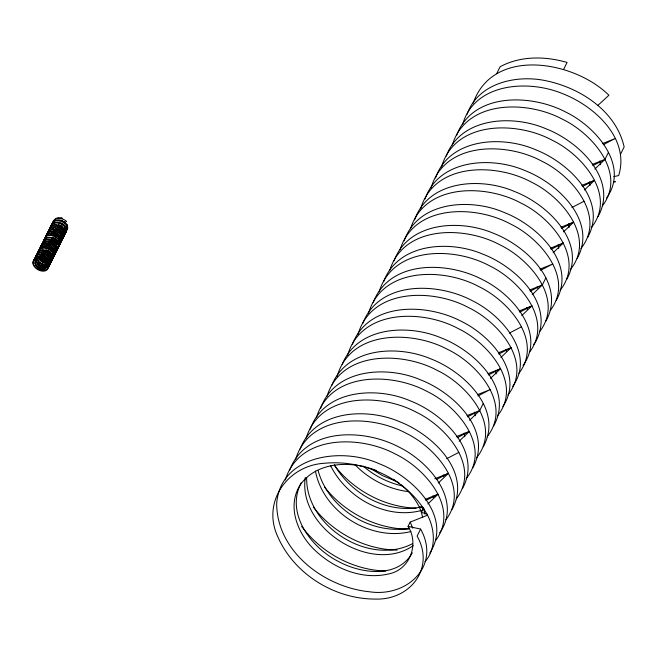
<?xml version="1.0" encoding="UTF-8"?>
<svg xmlns="http://www.w3.org/2000/svg" width="657" height="657" viewBox="0 0 657 657"><rect width="100%" height="100%" fill="white"/><g stroke="black" fill="none" stroke-linecap="round" stroke-linejoin="round"><path stroke-width="0.99" d="M46.762 266.964L46.343 264.5L48.289 263.383M49.891 260.689L49.76 258.915M50.104 260.262L50.129 259.096M53.242 253.98L53.258 252.822M55.114 250.218L54.983 248.453M55.328 249.791L55.344 248.633M58.457 243.517L58.473 242.359M61.372 237.662L61.241 235.896M65.757 228.866L65.782 227.708M36.094 259.425C35.232 264.73 42.623 269.436 47.008 266.307M36.307 258.998C35.511 264.163 42.245 268.573 46.77 266.241M305.283 477.516C297.555 528.014 371.139 574.842 413.212 545.655M46.598 267.498L46.976 266.537M285.294 480.012C299.19 434.088 360.644 435.221 395.613 454.168C425.03 468.293 460.245 508.132 435.46 540.727M289.704 470.108C305.924 426.746 364.75 428.791 399.119 447.13C428.282 461.255 463.095 500.117 439.607 532.901M295.724 459.079C309.619 413.163 371.082 414.296 406.051 433.234C435.46 447.368 470.683 487.198 445.898 519.794M300.134 449.174C314.563 410.083 366.549 407.373 399.801 421.778C432.207 434.269 472.728 472.145 451.959 509.61M306.162 438.153C320.058 392.229 381.512 393.362 416.481 412.309C445.898 426.434 481.113 466.265 456.336 498.868M310.268 429.202C323.958 389.322 376.773 386.25 410.239 400.844C442.646 413.343 483.158 451.211 462.397 488.677M316.6 417.22C330.496 371.304 391.95 372.437 426.919 391.375C456.615 405.525 492.159 446.3 466.133 478.723M320.706 408.276C334.397 368.388 387.211 365.317 420.677 379.91C453.084 392.41 493.596 430.278 472.826 467.751M327.03 396.294C340.934 350.37 402.388 351.503 437.357 370.449C467.053 384.591 502.589 425.366 476.563 457.789M331.744 385.429C346.929 347.142 398.052 344.769 431.107 358.985C463.522 371.484 504.034 409.352 483.265 446.817M337.164 376.321C350.353 329.584 412.58 330.348 447.795 349.516C477.491 363.666 513.027 404.441 487.001 436.864M342.182 364.495C357.367 326.217 408.49 323.835 441.545 338.051C473.952 350.551 514.464 388.418 493.703 425.892M347.602 355.388C360.792 308.659 423.009 309.422 458.225 328.59C487.921 342.732 523.465 383.507 497.439 415.93M352.316 344.523C368.536 301.169 427.362 303.214 461.731 321.552C490.672 335.678 525 373.537 502.86 406.535M358.04 334.454C371.221 287.725 433.448 288.489 468.663 307.657C498.359 321.799 533.895 362.574 507.869 395.005M362.754 323.597C378.966 280.235 437.8 282.28 472.169 300.619C501.332 314.744 536.145 353.606 512.657 386.39M368.47 313.529C381.66 266.799 443.886 267.555 479.101 286.723C508.51 300.849 543.725 340.687 518.948 373.283M373.184 302.663C389.404 259.31 448.23 261.346 482.608 279.693C511.762 293.81 546.583 332.672 523.095 365.456M379.212 291.642C393.108 245.718 454.562 246.851 489.531 265.798C518.948 279.923 554.163 319.754 529.386 352.357M383.622 281.73C398.043 242.638 450.037 239.936 483.289 254.333C515.696 266.832 556.208 304.7 535.439 342.166M389.642 270.709C403.546 224.793 465 225.918 499.969 244.864C529.378 258.989 564.601 298.828 539.816 331.424M394.06 260.804C408.482 221.713 460.467 219.003 493.727 233.399C526.134 245.899 566.646 283.767 545.877 321.24M400.08 249.783C413.976 203.859 475.438 204.992 510.407 223.938C539.816 238.064 575.031 277.895 550.254 310.49M404.195 240.832C417.885 200.952 470.691 197.88 504.157 212.474C536.564 224.965 577.076 262.841 556.315 300.306M410.518 228.85C424.414 182.925 485.868 184.059 520.837 203.005C550.541 217.147 586.077 257.922 560.051 290.353M414.624 219.898C428.315 180.018 481.129 176.947 514.595 191.54C547.002 204.04 587.514 241.907 566.745 279.373M420.652 208.877C433.842 162.148 496.06 162.903 531.275 182.071C560.971 196.221 596.515 236.996 570.49 269.419M425.063 198.972C438.753 159.093 491.567 156.013 525.033 170.606C557.44 183.106 597.952 220.974 577.183 258.447M431.082 187.943C444.272 141.214 506.498 141.978 541.713 161.146C571.409 175.288 606.945 216.063 580.919 248.486M435.501 178.039C449.191 138.159 501.997 135.087 535.463 149.681C567.87 162.18 608.382 200.048 587.621 237.514M441.52 167.018C454.71 120.28 516.936 121.044 552.143 140.212C581.847 154.362 617.383 195.137 591.357 227.56M446.234 156.152C460.656 117.061 512.649 114.351 545.901 128.747C578.308 141.247 618.82 179.115 598.051 216.588M452.254 145.131C466.158 99.207 527.612 100.34 562.581 119.287C591.998 133.412 627.213 173.243 602.428 205.838M456.672 135.219C472.884 91.865 531.718 93.91 566.088 112.248C595.25 126.366 630.063 165.227 606.575 198.02M462.692 124.198C474.781 82.281 529.402 79.448 563.263 93.926C594.642 106.262 630.178 138.537 618.664 175.559L613.728 176.643M467.102 114.293C477.853 82.725 517.018 74.348 546.32 80.827C580.533 88.013 616.036 111 624.15 146.946L620.643 153.984M473.13 103.264C492.972 46.179 574.505 60.994 608.899 95.257L597.739 105.539M35.47 260.476C33.573 266.077 42.327 271.711 46.54 267.547M61.889 218.814L62.243 218.108L58.161 217.713L55.549 218.535L55.196 219.241A8.221 5.979 22.4 0 1 61.898 218.797A8.221 5.757 21.4 0 1 66.48 221.36M65.404 223.618L64.476 222.099L61.471 220.563M35.568 260.336C39.56 255.491 45.407 260.303 48.643 262.677L48.971 263.457L47.674 263.104L49.332 261.289L47.682 262.143L47.821 263.712M64.509 230.656L64.296 231.083L64.747 230.73M47.247 265.477L47.6 264.771L46.343 264.5M53.858 252.214L52.059 254.3M65.084 233.202A8.221 5.404 28.7 0 0 65.979 227.798L66.382 227.1L65.125 226.829M496.626 73.765L500.133 66.735C520.558 55.681 545.253 56.124 567.081 62.44L563.575 69.478M368.437 467.833C345.27 460.976 315.319 463.464 300.364 484.735C286.321 506.243 297.818 534.248 314.974 550.279C334.068 568.436 361.876 580.139 388.303 573.996C409.746 570.194 419.486 544.267 408.063 526.372L410.198 522.093L427.551 515.187C435.008 529.542 436.33 548.899 425.03 561.653M408.063 526.372L420.62 529.082L417.113 536.12C435.238 568.141 410.239 600.161 375.574 599.077C334.873 599.266 294.131 574.284 277.771 536.679C261.502 501.948 287.7 465.304 324.525 463.259C364.668 459.374 407.882 479.323 427.551 515.187M483.232 403.497L479.725 410.535L469.615 420.25M545.844 277.919L542.337 284.957L532.227 294.665M608.464 152.334L604.949 159.372L594.84 169.087M301.161 482.887C285.286 513.289 310.933 547.347 337.755 561.111C360.135 573.561 397.534 579.031 412.309 552.841M46.811 267.07C43.157 273.608 31.076 265.214 36.192 259.392M60.846 234.245L61.249 234.935L62.9 234.081L61.454 235.469M54.4 240.462L57.077 243.304L58.728 242.449L57.282 243.837M51.862 253.766L53.504 252.92L51.862 253.766L51.46 253.076M49.973 257.684L51.418 257.101M60.633 218.576L61.208 217.853M533.525 344.531L534.806 342.954M429.809 553.046C453.634 516.016 411.66 476.005 378.933 463.637C342.552 447.006 280.038 454.636 276.663 503.927C277.123 552.02 324.813 587.383 369.628 591.785C406.855 597.443 441.167 566.12 420.62 529.082M58.489 243.287L58.851 242.86M53.636 253.323L52.815 254.111M64.583 229.186L66.029 227.798L64.583 228.381M63.54 231.28L64.986 229.893L63.532 230.476L64.986 229.893M61.857 236.175L60.403 236.75L61.857 236.175L60.411 237.563L60.124 236.865M58.325 241.743L60.116 239.657L59.13 239.559M55.196 248.026L56.642 246.638L55.188 247.221L56.642 246.638M54.145 249.307L55.59 248.732L54.153 250.12L54.301 250.728M51.016 256.394L52.461 255.006L51.016 255.589M48.93 260.583L50.375 259.195L48.93 259.778M584.402 190.013L594.519 180.305L581.831 185.381M563.534 231.872L573.643 222.165L560.955 227.24M553.095 252.805L563.213 243.09L550.517 248.174M521.789 315.598L531.907 305.883L519.211 310.958M500.921 357.457L511.031 347.742L498.343 352.817M490.483 378.383L500.601 368.676L487.905 373.751M459.177 441.176L469.287 431.468L456.599 436.544M438.309 483.035L448.419 473.327L434.827 478.764M427.871 503.968L437.981 494.261L425.293 499.336M65.084 222.624L66.423 221.384M61.167 237.366L61.618 237.005M59.073 241.554L59.532 241.193M58.703 242.86L57.709 243.509M55.566 249.134L53.973 249.997M54.901 249.923L55.352 249.561M53.48 253.323L52.494 253.972M50.351 259.597L48.749 260.459M49.686 260.386L50.137 260.032M48.643 262.48L49.094 262.118M36.693 258.948L37.268 258.571M61.38 236.939L60.23 237.44M58.752 241.415L59.286 241.127M48.856 262.053C45.054 264.015 40.126 261.281 38.607 257.544M47.813 264.147C43.608 266.274 37.851 262.792 37.244 258.242M412.325 543.774C369.078 566.268 305.932 526.462 306.663 477.902M67.071 225.704L65.421 226.558L67.071 225.704L67.597 227.265L67.425 225.006L66.439 224.908M64.378 228.652L66.029 227.798M62.292 232.841L63.943 231.987M61.249 234.935L62.9 234.081M59.163 239.115L60.814 238.261L59.081 238.959L58.317 237.834M57.077 243.304L58.728 242.449M56.034 245.398L57.685 244.544M53.948 249.586L55.59 248.732M52.905 251.68L54.547 250.826L52.815 251.516L50.228 248.831L47.074 247.574M50.811 255.86L52.461 255.006M48.725 260.049L50.375 259.195M48.084 263.876L47.682 262.143L49.332 261.289M603.233 144.729L615.387 138.438L602.6 143.53M592.803 165.654L604.949 159.372L592.261 164.447M582.365 186.588L594.519 180.305M571.927 207.522L584.081 201.231M561.497 228.447L573.643 222.165M551.059 249.381L563.213 243.09M540.621 270.306L552.775 264.024L539.988 269.107M530.191 291.24L542.337 284.957L529.649 290.033M519.753 312.174L531.907 305.883M509.315 333.099L521.469 326.816M498.885 354.033L511.031 347.742M488.447 374.958L500.601 368.676M478.009 395.892L490.163 389.609L477.376 394.693M467.579 416.825L479.725 410.535L467.037 415.61M457.141 437.751L469.287 431.468M446.703 458.685L458.857 452.394M436.273 479.61L448.419 473.327M425.835 500.544L437.981 494.261M48.101 262.775C44.315 264.098 39.863 261.568 38.393 257.971M47.058 264.861C42.853 266.315 37.63 263.071 37.03 258.669M423.083 509.996C387.162 520.722 346.51 498.113 330.504 465.468M410.912 531.538C370.523 541.688 323.187 512.164 315.426 471.044M52.535 228.973L53.242 228.751M46.269 241.53L46.984 241.308M37.925 258.275C41.514 257.068 45.891 258.809 47.682 262.143M57.258 242.187L57.931 242.055M421.745 506.925C387.638 514.3 351.093 494.335 334.306 464.647M409.393 528.228C370.877 535.11 328.5 508.567 318.169 470.749M57.422 220.382L60.641 220.358M51.156 232.939L54.375 232.923M45.941 243.402L49.16 243.386M39.683 255.959L42.902 255.943M613.4 182.005L615.42 181.759L613.474 181.578M57.143 222.337L59.598 222.452M50.876 234.902L52.503 234.886M45.662 245.365L47.279 245.357M41.481 253.733L43.945 253.848M416.095 508.19C384.624 507.073 354.197 490.689 334.848 466.018M408.498 529.197C376.034 528.975 344.342 512.353 324.418 486.944M397.115 550.106C364.635 549.589 333.066 532.679 313.348 507.081M385.741 571.007C352.883 570.177 321.183 552.627 301.653 526.413M53.767 230.664L57.06 231.313L60.403 233.654M48.544 241.127L51.032 241.497M43.329 251.598L45.818 251.96M47.148 261.067L43.272 260.032L40.635 257.905M400.951 484.694C408.547 490.779 414.912 498.4 419.355 507.073L423.149 507.418M64.345 229.096L65.339 229.186L65.667 229.966M62.259 233.284L63.253 233.375L63.581 234.155L62.284 233.802L62.481 235.009M61.216 235.378L62.21 235.469L62.53 236.249M57.044 243.747L58.03 243.837L58.358 244.618A8.221 5.576 31 0 1 55.82 250.038M56.001 245.841L56.987 245.932L57.315 246.712M51.829 254.21L52.815 254.308L53.143 255.088M55.631 228.611L58.884 229.572M46.606 260.599L43.485 259.605L41.416 258.094M408.588 491.65C388.262 489.169 368.955 479.29 354.821 464.524M58.555 224.546L62.39 226.287M57.504 226.64L59.927 227.478L62.489 229.465M53.332 235.009L54.974 235.502M52.289 237.103L55.443 238.368L58.038 241.045M51.246 239.197L52.075 239.403M48.117 245.48L49.76 245.964M47.904 245.907L48.733 246.112M46.031 249.66L46.861 249.865M402.93 486.106C388.287 482.78 374.416 475.898 363.091 466.035M53.94 250.547L55.229 250.9L54.901 250.12L53.915 250.03L55.229 250.9M426.943 513.93L421.4 512.411L419.355 507.073M396.721 481.556L382.53 475.611L370.819 468.646M60.428 222.657L63.433 224.193M55.204 233.12L56.017 233.407M49.989 243.591L52.314 244.642M44.775 254.054L47.099 255.113M43.723 256.148L44.536 256.427M369.357 468.063L376.568 470.568M59.976 225.466L60.756 225.819M52.889 239.682L53.669 240.043M51.846 241.776L55.18 244.117M47.665 250.153L48.446 250.506M46.622 252.247L49.965 254.579M56.798 233.761L58.21 234.656M55.755 235.855L56.494 236.274M50.54 246.318L52.56 247.738M45.317 256.78L48.643 259.885M52.1 257.174L50.786 256.304L51.772 256.402L52.1 257.174A8.221 5.667 31.5 0 1 50.86 261.888M421.17 507.229L424.455 509.405M47.649 262.586L48.971 263.457M59.623 229.991L61.889 232.151M57.323 234.606L57.997 235.083M393.379 479.15L394.89 480.21M396.401 481.269L399.423 483.38M49.185 250.925L50.474 251.927M52.995 245.118L54.588 246.802M47.78 255.589L49.365 257.265M64.041 224.719L65.018 225.868M58.826 235.181L59.803 236.339M56.017 242.449L56.461 243.041M53.094 248.305L53.858 249.422M63.975 227.963L64.296 228.488M64.296 231.28L64.624 232.061M61.167 237.563L61.487 238.343M59.073 241.751L59.401 242.523L58.112 242.17L58.301 243.377M55.944 248.026L56.272 248.806M50.729 258.488L51.057 259.269M49.686 260.583L50.014 261.363A8.221 5.404 28.7 0 1 48.692 266.003M410.198 522.093L412.744 528.187M65.339 226.394L65.626 227.092M52.815 251.516L53.102 252.214M46.557 264.073L46.992 265.379M599.874 160.957L600.449 164.677M589.444 181.882L590.019 185.603M568.568 223.741L569.143 227.47M558.138 244.675L558.713 248.395M537.262 286.534L537.689 288.275M526.824 307.468L527.259 309.209M505.956 349.327L506.383 351.068M495.518 370.261L496.092 373.981M474.65 412.12L475.225 415.84M464.212 433.045L464.786 436.765M443.344 474.912L443.771 476.654M432.906 495.838L433.333 497.579M425.038 514.226L423.535 508.132L421.4 512.411L422.689 517.642M65.413 227.519L65.61 228.726M64.37 229.613L64.567 230.821M59.155 240.084L59.352 241.283M52.889 252.641L53.086 253.84M48.717 261.01L48.914 262.217M47.928 265.527A8.221 5.428 29.3 0 1 39.313 270.397A8.221 5.428 29.3 0 1 34.164 259.991A8.221 5.428 29.3 0 1 47 263.646M49.415 263.465A8.221 5.708 21.4 0 1 47.485 267.949M39.404 268.163A8.221 5.708 21.4 0 1 38.476 267.744M33.696 260.813A8.221 5.708 21.4 0 1 40.052 256.788A8.221 5.708 21.4 0 1 48.593 261.445M48.544 264.845A8.221 5.42 23.9 0 1 39.313 269.493A8.221 5.42 23.9 0 1 34.501 259.515A8.221 5.42 23.9 0 1 47.608 262.89M38.894 264.828A8.221 5.404 28.7 0 1 37.4 263.597M34.969 258.784A8.221 5.404 28.7 0 1 40.43 254.637A8.221 5.404 28.7 0 1 49.094 259.458M49.866 263.621A8.221 5.658 21.6 0 1 47.189 267.571M45.013 268.171A8.221 5.658 21.6 0 1 34.985 263.621M34.057 260.115A8.221 5.658 21.6 0 1 40.364 256.099A8.221 5.658 21.6 0 1 48.93 260.739M51.509 259.277A8.221 5.708 21.4 0 1 48.947 264.114M43.337 264.549A8.221 5.708 21.4 0 1 42.418 264.303M40.562 263.556A8.221 5.708 21.4 0 1 39.658 263.046M35.782 256.624A8.221 5.708 21.4 0 1 42.138 252.608A8.221 5.708 21.4 0 1 50.679 257.257M50.909 261.527A8.221 5.658 21.6 0 1 48.232 265.477M46.828 265.945A8.221 5.658 21.6 0 1 36.636 262.348M36.028 261.527A8.221 5.658 21.6 0 1 35.56 260.657M35.1 258.02A8.221 5.658 21.6 0 1 41.407 254.004A8.221 5.658 21.6 0 1 49.973 258.644M45.308 262.874A8.221 5.667 31.5 0 1 44.372 262.628M37.186 255.45A8.221 5.667 31.5 0 1 42.171 250.145A8.221 5.667 31.5 0 1 51.254 255.261M53.48 255.08A8.221 6.102 27.5 0 1 50.622 260.525M37.966 252.469A8.221 6.102 27.5 0 1 44.249 247.911A8.221 6.102 27.5 0 1 52.757 253.068M52.971 257.339A8.221 5.568 22.1 0 1 50.31 261.289M47.32 261.897A8.221 5.568 22.1 0 1 38.812 258.127M37.203 253.84A8.221 5.568 22.1 0 1 43.387 249.882A8.221 5.568 22.1 0 1 51.977 254.473M51.944 259.433A8.221 6.044 23.4 0 1 49.431 263.539M46.425 264.393A8.221 6.044 23.4 0 1 36.932 259.458M36.127 256.788A8.221 6.044 23.4 0 1 42.122 251.541A8.221 6.044 23.4 0 1 51.156 256.526M54.038 255.253A8.221 5.658 21.6 0 1 51.369 259.203M49.957 259.671A8.221 5.658 21.6 0 1 49.185 259.794M44.873 259.343A8.221 5.658 21.6 0 1 43.042 258.603M38.213 252.6A8.221 5.658 21.6 0 1 38.229 251.746M38.418 250.941A8.221 5.658 21.6 0 1 45.103 247.771A8.221 5.658 21.6 0 1 53.102 252.37M54.638 253.002A8.221 5.708 21.4 0 1 52.075 257.831M39.108 249.545A8.221 5.708 21.4 0 1 45.834 246.367A8.221 5.708 21.4 0 1 53.808 250.974M54.605 252.272A8.221 5.371 27.5 0 1 52.544 257.248M39.453 249.693A8.221 5.371 27.5 0 1 44.98 245.636A8.221 5.371 27.5 0 1 53.652 250.374M55.295 250.875A8.221 5.371 27.5 0 1 53.233 255.86M40.143 248.305A8.221 5.371 27.5 0 1 45.67 244.248A8.221 5.371 27.5 0 1 54.342 248.987M57.167 248.97A8.221 5.658 21.6 0 1 54.498 252.92M41.342 246.318A8.221 5.658 21.6 0 1 47.099 241.439A8.221 5.658 21.6 0 1 56.231 246.088M59.738 242.523A8.221 6.102 27.5 0 1 57.537 247.615M44.216 240.758A8.221 6.102 27.5 0 1 44.224 239.912M44.364 239.099A8.221 6.102 27.5 0 1 51.016 235.387A8.221 6.102 27.5 0 1 59.015 240.511M56.707 248.814A8.221 5.658 21.6 0 1 53.472 253.906M41.005 246.161A8.221 5.658 21.6 0 1 47.312 242.178A8.221 5.658 21.6 0 1 55.861 246.794M57.767 246.72A8.221 5.708 21.4 0 1 55.204 251.557M42.015 244.93A8.221 5.708 21.4 0 1 47.838 240.043A8.221 5.708 21.4 0 1 56.937 244.7M60.428 240.405A8.221 5.494 30.2 0 1 58.563 245.504M45.448 237.859A8.221 5.494 30.2 0 1 50.885 233.572A8.221 5.494 30.2 0 1 59.524 238.532M61.561 238.319A8.221 5.371 27.5 0 1 60.132 242.95M59.5 243.304A8.221 5.371 27.5 0 1 58.793 243.566M46.409 235.748A8.221 5.371 27.5 0 1 51.936 231.691A8.221 5.371 27.5 0 1 60.6 236.43M43.37 242.055A8.221 5.576 31 0 1 48.848 237.678A8.221 5.576 31 0 1 57.463 242.712M57.849 246.81A8.221 5.576 31 0 1 55.114 251.417M42.689 243.443A8.221 5.576 31 0 1 48.158 239.041A8.221 5.576 31 0 1 56.798 244.092M59.935 242.622A8.221 5.535 30.6 0 1 57.873 246.901M44.775 239.255A8.221 5.535 30.6 0 1 50.219 234.902A8.221 5.535 30.6 0 1 58.867 239.912M59.229 244.782A8.221 5.568 22.1 0 1 56.576 248.724M55.155 249.175A8.221 5.568 22.1 0 1 54.383 249.29M43.461 242.137A8.221 5.568 22.1 0 1 43.461 241.283M43.633 240.47A8.221 5.568 22.1 0 1 50.219 237.358A8.221 5.568 22.1 0 1 58.243 241.916M60.863 239.706A8.221 5.371 27.5 0 1 58.81 244.691M45.719 237.136A8.221 5.371 27.5 0 1 51.238 233.079A8.221 5.371 27.5 0 1 59.91 237.818M56.124 251.064A8.221 5.658 21.6 0 1 54.079 254.678M53.455 255.015A8.221 5.658 21.6 0 1 52.774 255.286M40.315 247.558A8.221 5.658 21.6 0 1 46.622 243.542A8.221 5.658 21.6 0 1 55.188 248.182M63.433 236.413A8.221 5.658 21.6 0 1 60.074 240.634M47.624 232.907A8.221 5.658 21.6 0 1 53.931 228.891A8.221 5.658 21.6 0 1 62.497 233.531M66.004 229.966A8.221 6.102 27.5 0 1 63.803 235.058M50.49 227.347A8.221 6.102 27.5 0 1 56.773 222.797A8.221 6.102 27.5 0 1 65.273 227.954M62.965 236.257A8.221 5.658 21.6 0 1 60.419 241.078M47.238 234.467A8.221 5.658 21.6 0 1 53.003 229.613A8.221 5.658 21.6 0 1 62.119 234.237M64.025 234.163A8.221 5.708 21.4 0 1 60.789 239.271M48.306 231.51A8.221 5.708 21.4 0 1 54.662 227.486A8.221 5.708 21.4 0 1 63.195 232.143M64.624 232.036A8.221 5.667 31.5 0 1 62.793 237.185M49.71 230.336A8.221 5.667 31.5 0 1 54.687 225.031A8.221 5.667 31.5 0 1 63.778 230.139M65.495 232.225A8.221 5.568 22.1 0 1 62.834 236.167M49.727 228.718A8.221 5.568 22.1 0 1 55.911 224.76A8.221 5.568 22.1 0 1 64.501 229.359M64.468 234.319A8.221 6.044 23.4 0 1 61.947 238.425M48.651 231.666A8.221 6.044 23.4 0 1 54.638 226.419A8.221 6.044 23.4 0 1 63.68 231.412M66.562 230.131A8.221 5.658 21.6 0 1 63.893 234.089M50.753 226.624A8.221 5.658 21.6 0 1 57.06 222.616A8.221 5.658 21.6 0 1 65.626 227.248M51.616 225.277A8.221 5.708 21.4 0 1 57.906 220.801A8.221 5.708 21.4 0 1 66.727 225.762M66.357 227.1A8.221 5.371 27.5 0 1 65.404 232.479M62.39 238.507A8.221 5.658 21.6 0 1 59.713 242.458M46.565 235.855A8.221 5.658 21.6 0 1 52.322 230.977A8.221 5.658 21.6 0 1 61.446 235.625M52.01 225.425A8.221 5.897 21.8 0 1 57.865 219.914A8.221 5.897 21.8 0 1 67.178 225.039M52.806 222.386A8.221 6.11 26.8 0 1 55.172 219.216M67.614 227.265A8.221 5.379 25 0 1 67.4 229.416M58.317 240.938L59.771 240.355L58.317 240.938"/></g></svg>
